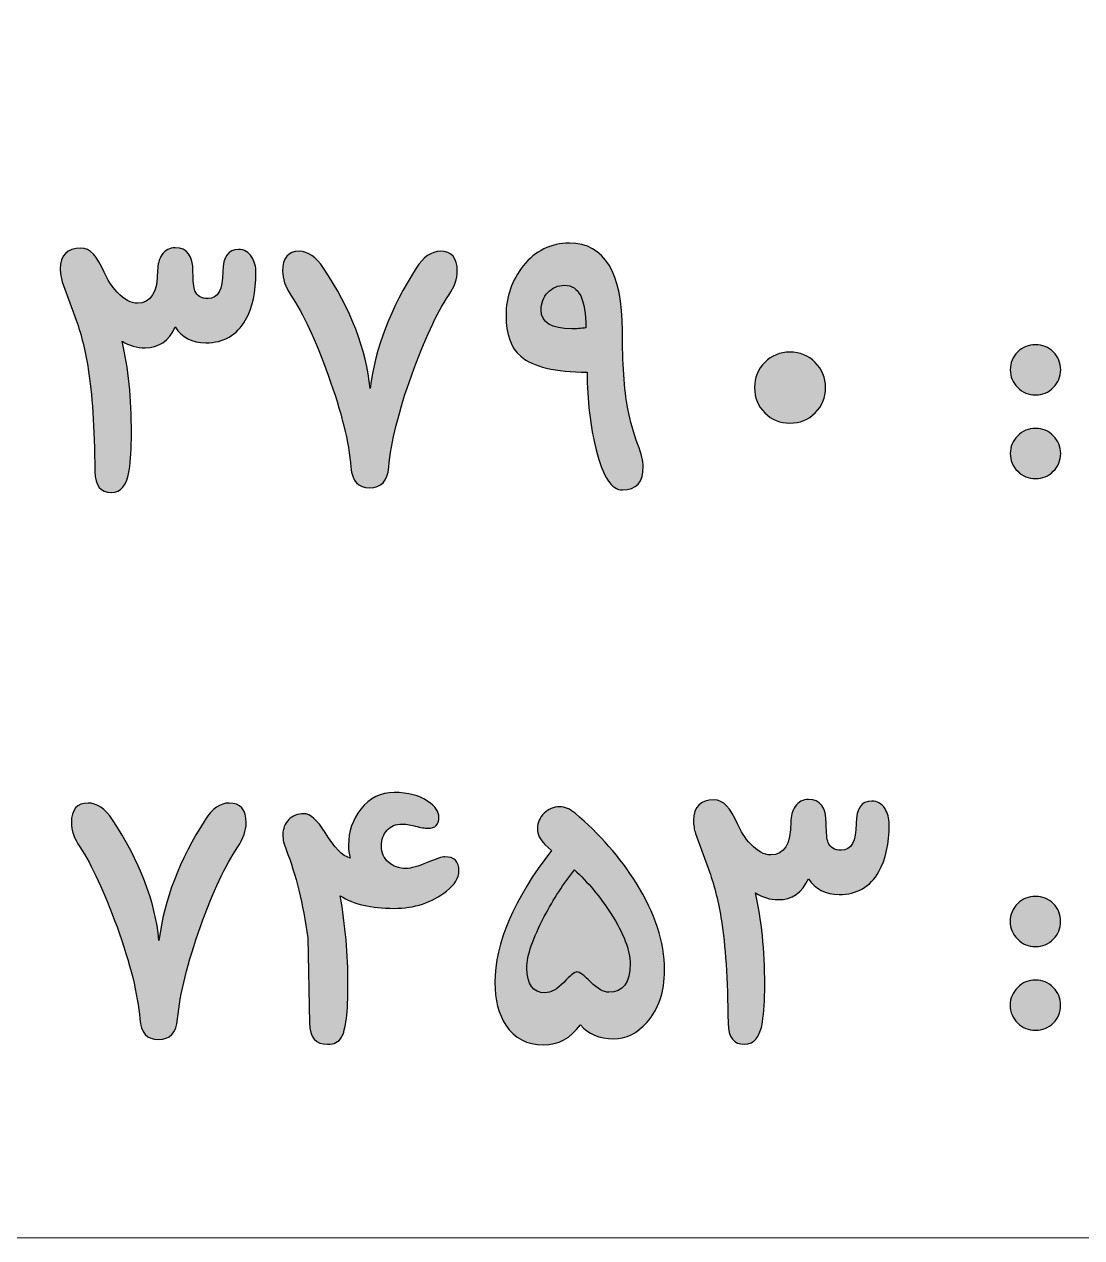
# Model space of a CAD drawing. Header units: millimetres. Extents: x -131.9 to -92.1, y -21.3 to 18.5.
# Drawn here: x -114.94 to -107.42, y -21.33 to -12.7 of the extents above; entities that cross this region are included whole.
import ezdxf

# ---------------------------------------------------------------- set-up
doc = ezdxf.new("R2010")
doc.units = ezdxf.units.MM
doc.header["$MEASUREMENT"] = 0
doc.layers.add('Layer 1', color=7, linetype='Continuous')

msp = doc.modelspace()

# ---------------------------------------------------------------- hatches: boundary and pattern name
at = {"layer": 'Layer 1', "true_color": 0x373435}
h = msp.add_hatch(color=250, dxfattribs=at)
edge = h.paths.add_edge_path()
edge.add_spline(control_points=[(-113.2953, -14.4686), (-113.2953, -14.606), (-113.3194, -14.7185), (-113.3687, -14.8053), (-113.4304, -14.9138), (-113.5242, -14.9678), (-113.6515, -14.9678), (-113.7508, -14.9678), (-113.8226, -14.9303), (-113.8687, -14.8553), (-113.9149, -14.9545), (-113.9867, -15.0045), (-114.0836, -15.0045), (-114.1422, -15.0045), (-114.1961, -14.9881), (-114.2469, -14.9561), (-114.2024, -15.1444), (-114.1804, -15.3624), (-114.1804, -15.6115), (-114.1804, -15.7171), (-114.1859, -15.8053), (-114.1968, -15.8749), (-114.2133, -15.9804), (-114.2555, -16.0327), (-114.3242, -16.0327), (-114.4, -16.0327), (-114.4383, -15.9828), (-114.4406, -15.882), (-114.4445, -15.5655), (-114.4602, -15.3241), (-114.4875, -15.156), (-114.5086, -15.024), (-114.5367, -14.9077), (-114.5735, -14.8069), (-114.5735, -14.8069), (-114.6719, -14.5334), (-114.6719, -14.5334), (-114.6821, -14.5052), (-114.6867, -14.4747), (-114.6867, -14.4427), (-114.6867, -14.3443), (-114.6375, -14.295), (-114.5399, -14.295), (-114.4766, -14.295), (-114.4218, -14.3521), (-114.3742, -14.4662), (-114.3516, -14.5185), (-114.3211, -14.5662), (-114.2812, -14.6084), (-114.232, -14.6608), (-114.1844, -14.6865), (-114.1375, -14.6865), (-114.0422, -14.6865), (-113.9945, -14.6084), (-113.9945, -14.4522), (-113.9945, -14.4107), (-113.9843, -14.3739), (-113.9641, -14.3435), (-113.9406, -14.3091), (-113.9086, -14.2919), (-113.8687, -14.2919), (-113.7852, -14.2919), (-113.7429, -14.349), (-113.7429, -14.4631), (-113.7429, -14.5303), (-113.7382, -14.5756), (-113.7296, -14.5983), (-113.7156, -14.6349), (-113.6844, -14.6529), (-113.6359, -14.6529), (-113.5656, -14.6529), (-113.5304, -14.5896), (-113.5304, -14.4623), (-113.5304, -14.3567), (-113.493, -14.3045), (-113.4187, -14.3045), (-113.3789, -14.3045), (-113.3475, -14.3225), (-113.3249, -14.3583), (-113.3054, -14.3888), (-113.2953, -14.4255), (-113.2953, -14.4686)], knot_values=[0, 0, 0, 0, 0.037037, 0.037037, 0.037037, 0.074074, 0.074074, 0.074074, 0.111111, 0.111111, 0.111111, 0.148148, 0.148148, 0.148148, 0.185185, 0.185185, 0.185185, 0.222222, 0.222222, 0.222222, 0.259259, 0.259259, 0.259259, 0.296296, 0.296296, 0.296296, 0.333333, 0.333333, 0.333333, 0.37037, 0.37037, 0.37037, 0.407407, 0.407407, 0.407407, 0.444444, 0.444444, 0.444444, 0.481481, 0.481481, 0.481481, 0.518519, 0.518519, 0.518519, 0.555556, 0.555556, 0.555556, 0.592593, 0.592593, 0.592593, 0.62963, 0.62963, 0.62963, 0.666667, 0.666667, 0.666667, 0.703704, 0.703704, 0.703704, 0.740741, 0.740741, 0.740741, 0.777778, 0.777778, 0.777778, 0.814815, 0.814815, 0.814815, 0.851852, 0.851852, 0.851852, 0.888889, 0.888889, 0.888889, 0.925926, 0.925926, 0.925926, 0.962963, 0.962963, 0.962963, 1, 1, 1, 1], degree=3, periodic=1)
h = msp.add_hatch(color=250, dxfattribs=at)
edge = h.paths.add_edge_path()
edge.add_spline(control_points=[(-110.541, -15.8452), (-110.541, -15.9577), (-110.591, -16.014), (-110.6902, -16.014), (-110.7661, -16.014), (-110.8278, -15.9194), (-110.8762, -15.7296), (-110.9192, -15.5615), (-110.9403, -15.3772), (-110.9403, -15.1764), (-111.1677, -15.1764), (-111.3247, -15.1388), (-111.413, -15.0639), (-111.4826, -15.0045), (-111.517, -14.9077), (-111.517, -14.774), (-111.517, -14.6396), (-111.4763, -14.5224), (-111.395, -14.4216), (-111.3083, -14.3138), (-111.1989, -14.2599), (-111.0669, -14.2599), (-110.8161, -14.2599), (-110.6902, -14.4678), (-110.6902, -14.8842), (-110.6902, -15.1123), (-110.677, -15.2968), (-110.6512, -15.4373), (-110.6348, -15.5241), (-110.6113, -15.6085), (-110.5801, -15.6904), (-110.5544, -15.7584), (-110.541, -15.81), (-110.541, -15.8452)], knot_values=[0, 0, 0, 0, 0.090909, 0.090909, 0.090909, 0.181818, 0.181818, 0.181818, 0.272727, 0.272727, 0.272727, 0.363636, 0.363636, 0.363636, 0.454545, 0.454545, 0.454545, 0.545455, 0.545455, 0.545455, 0.636364, 0.636364, 0.636364, 0.727273, 0.727273, 0.727273, 0.818182, 0.818182, 0.818182, 0.909091, 0.909091, 0.909091, 1, 1, 1, 1], degree=3, periodic=1)
h = msp.add_hatch(color=250, dxfattribs=at)
edge = h.paths.add_edge_path()
edge.add_spline(control_points=[(-111.9232, -14.6287), (-112.0115, -14.76), (-112.099, -14.9482), (-112.1874, -15.1944), (-112.2803, -15.4545), (-112.3349, -15.6734), (-112.3513, -15.8523), (-112.36, -15.9499), (-112.4053, -15.9992), (-112.4873, -15.9992), (-112.5678, -15.9992), (-112.6123, -15.9499), (-112.6202, -15.8523), (-112.6334, -15.6772), (-112.6874, -15.4593), (-112.7819, -15.1983), (-112.871, -14.9506), (-112.9592, -14.7608), (-113.0468, -14.6287), (-113.0866, -14.5693), (-113.1061, -14.5123), (-113.1061, -14.4576), (-113.1061, -14.3646), (-113.0671, -14.3177), (-112.9881, -14.3177), (-112.9248, -14.3177), (-112.8671, -14.3575), (-112.8139, -14.438), (-112.6202, -14.7302), (-112.51, -15.0154), (-112.4834, -15.2936), (-112.4467, -15.0045), (-112.3373, -14.7193), (-112.156, -14.438), (-112.1053, -14.3575), (-112.0474, -14.3177), (-111.9842, -14.3177), (-111.9037, -14.3177), (-111.8638, -14.3646), (-111.8638, -14.4591), (-111.8638, -14.5131), (-111.8833, -14.5693), (-111.9232, -14.6287)], knot_values=[0, 0, 0, 0, 0.071429, 0.071429, 0.071429, 0.142857, 0.142857, 0.142857, 0.214286, 0.214286, 0.214286, 0.285714, 0.285714, 0.285714, 0.357143, 0.357143, 0.357143, 0.428571, 0.428571, 0.428571, 0.5, 0.5, 0.5, 0.571429, 0.571429, 0.571429, 0.642857, 0.642857, 0.642857, 0.714286, 0.714286, 0.714286, 0.785714, 0.785714, 0.785714, 0.857143, 0.857143, 0.857143, 0.928571, 0.928571, 0.928571, 1, 1, 1, 1], degree=3, periodic=1)
h = msp.add_hatch(color=250, dxfattribs=at)
edge = h.paths.add_edge_path()
edge.add_spline(control_points=[(-110.9488, -14.8615), (-110.9488, -14.66), (-110.9989, -14.5592), (-111.0997, -14.5592), (-111.1489, -14.5592), (-111.1888, -14.5763), (-111.22, -14.61), (-111.2521, -14.6436), (-111.2677, -14.6857), (-111.2677, -14.7349), (-111.2677, -14.824), (-111.195, -14.8686), (-111.0497, -14.8686), (-111.0192, -14.8686), (-110.9856, -14.8662), (-110.9488, -14.8615)], knot_values=[0, 0, 0, 0, 0.2, 0.2, 0.2, 0.4, 0.4, 0.4, 0.6, 0.6, 0.6, 0.8, 0.8, 0.8, 1, 1, 1, 1], degree=3, periodic=1)
h = msp.add_hatch(color=250, dxfattribs=at)
edge = h.paths.add_edge_path()
edge.add_spline(control_points=[(-107.5736, -15.1592), (-107.5736, -15.2084), (-107.5908, -15.2507), (-107.6259, -15.2857), (-107.6611, -15.3209), (-107.7033, -15.3381), (-107.7525, -15.3381), (-107.8018, -15.3381), (-107.8439, -15.3209), (-107.8791, -15.2857), (-107.9143, -15.2507), (-107.9322, -15.2084), (-107.9322, -15.1592), (-107.9322, -15.11), (-107.9143, -15.0678), (-107.8791, -15.0326), (-107.8439, -14.9982), (-107.8018, -14.9811), (-107.7525, -14.9811), (-107.7033, -14.9811), (-107.6611, -14.9982), (-107.6259, -15.0326), (-107.5908, -15.0678), (-107.5736, -15.11), (-107.5736, -15.1592)], knot_values=[0, 0, 0, 0, 0.125, 0.125, 0.125, 0.25, 0.25, 0.25, 0.375, 0.375, 0.375, 0.5, 0.5, 0.5, 0.625, 0.625, 0.625, 0.75, 0.75, 0.75, 0.875, 0.875, 0.875, 1, 1, 1, 1], degree=3, periodic=1)
h = msp.add_hatch(color=250, dxfattribs=at)
edge = h.paths.add_edge_path()
edge.add_spline(control_points=[(-109.2456, -15.2865), (-109.2456, -15.3577), (-109.2698, -15.4178), (-109.319, -15.4662), (-109.3682, -15.5147), (-109.4277, -15.5389), (-109.4987, -15.5389), (-109.5698, -15.5389), (-109.6292, -15.5147), (-109.6776, -15.4662), (-109.7261, -15.4178), (-109.7503, -15.3577), (-109.7503, -15.2865), (-109.7503, -15.2155), (-109.7261, -15.1553), (-109.6776, -15.1068), (-109.6292, -15.0584), (-109.5698, -15.0342), (-109.4987, -15.0342), (-109.4277, -15.0342), (-109.3682, -15.0584), (-109.319, -15.1068), (-109.2698, -15.156), (-109.2456, -15.2155), (-109.2456, -15.2865)], knot_values=[0, 0, 0, 0, 0.125, 0.125, 0.125, 0.25, 0.25, 0.25, 0.375, 0.375, 0.375, 0.5, 0.5, 0.5, 0.625, 0.625, 0.625, 0.75, 0.75, 0.75, 0.875, 0.875, 0.875, 1, 1, 1, 1], degree=3, periodic=1)
h = msp.add_hatch(color=250, dxfattribs=at)
edge = h.paths.add_edge_path()
edge.add_spline(control_points=[(-107.5736, -15.7554), (-107.5736, -15.8045), (-107.5908, -15.8468), (-107.6259, -15.8812), (-107.6611, -15.9156), (-107.7033, -15.9328), (-107.7525, -15.9328), (-107.8018, -15.9328), (-107.8439, -15.9156), (-107.8791, -15.8812), (-107.9143, -15.8468), (-107.9322, -15.8045), (-107.9322, -15.7554), (-107.9322, -15.7062), (-107.9143, -15.6639), (-107.8791, -15.6287), (-107.8439, -15.5936), (-107.8018, -15.5764), (-107.7525, -15.5764), (-107.7033, -15.5764), (-107.6611, -15.5936), (-107.6259, -15.6287), (-107.5908, -15.6639), (-107.5736, -15.7062), (-107.5736, -15.7554)], knot_values=[0, 0, 0, 0, 0.125, 0.125, 0.125, 0.25, 0.25, 0.25, 0.375, 0.375, 0.375, 0.5, 0.5, 0.5, 0.625, 0.625, 0.625, 0.75, 0.75, 0.75, 0.875, 0.875, 0.875, 1, 1, 1, 1], degree=3, periodic=1)
h = msp.add_hatch(color=250, dxfattribs=at)
edge = h.paths.add_edge_path()
edge.add_spline(control_points=[(-111.94, -18.8647), (-112.0438, -18.9468), (-112.1689, -18.9874), (-112.3142, -18.9874), (-112.476, -18.9874), (-112.6033, -18.9578), (-112.6962, -18.8983), (-112.6596, -19.1069), (-112.6408, -19.3156), (-112.6408, -19.5258), (-112.6408, -19.7257), (-112.6565, -19.8516), (-112.6869, -19.904), (-112.7065, -19.9375), (-112.7393, -19.9539), (-112.7854, -19.9539), (-112.869, -19.9539), (-112.9119, -19.904), (-112.9143, -19.8032), (-112.9143, -19.8032), (-112.9275, -19.1976), (-112.9275, -19.1976), (-112.9596, -18.9554), (-113.0112, -18.746), (-113.0807, -18.5702), (-113.0963, -18.5319), (-113.1041, -18.4968), (-113.1041, -18.4655), (-113.1041, -18.421), (-113.0901, -18.385), (-113.062, -18.357), (-113.0346, -18.3287), (-112.9987, -18.3147), (-112.9548, -18.3147), (-112.9088, -18.3147), (-112.8588, -18.3592), (-112.8041, -18.4491), (-112.7385, -18.5561), (-112.679, -18.6163), (-112.626, -18.6296), (-112.633, -18.5991), (-112.6369, -18.5687), (-112.6369, -18.5381), (-112.6369, -18.4412), (-112.608, -18.3562), (-112.5494, -18.2819), (-112.4861, -18.203), (-112.4072, -18.1639), (-112.3127, -18.1639), (-112.2134, -18.1639), (-112.1337, -18.185), (-112.072, -18.2273), (-112.0197, -18.2623), (-111.9938, -18.2999), (-111.9938, -18.3398), (-111.9938, -18.392), (-112.0197, -18.4179), (-112.072, -18.4179), (-112.0923, -18.4179), (-112.1228, -18.4131), (-112.1642, -18.403), (-112.2056, -18.3928), (-112.2369, -18.3882), (-112.2571, -18.3882), (-112.3018, -18.3882), (-112.3368, -18.403), (-112.3627, -18.4319), (-112.3892, -18.4608), (-112.4025, -18.4983), (-112.4025, -18.5436), (-112.4025, -18.5929), (-112.3861, -18.6312), (-112.3525, -18.6601), (-112.3196, -18.6889), (-112.2783, -18.7038), (-112.2275, -18.7038), (-112.1923, -18.7038), (-112.1431, -18.6897), (-112.0782, -18.6624), (-112.0134, -18.635), (-111.9712, -18.6209), (-111.9517, -18.6209), (-111.8853, -18.6209), (-111.8524, -18.6546), (-111.8524, -18.721), (-111.8524, -18.771), (-111.8813, -18.8186), (-111.94, -18.8647)], knot_values=[0, 0, 0, 0, 0.034483, 0.034483, 0.034483, 0.068966, 0.068966, 0.068966, 0.103448, 0.103448, 0.103448, 0.137931, 0.137931, 0.137931, 0.172414, 0.172414, 0.172414, 0.206897, 0.206897, 0.206897, 0.241379, 0.241379, 0.241379, 0.275862, 0.275862, 0.275862, 0.310345, 0.310345, 0.310345, 0.344828, 0.344828, 0.344828, 0.37931, 0.37931, 0.37931, 0.413793, 0.413793, 0.413793, 0.448276, 0.448276, 0.448276, 0.482759, 0.482759, 0.482759, 0.517241, 0.517241, 0.517241, 0.551724, 0.551724, 0.551724, 0.586207, 0.586207, 0.586207, 0.62069, 0.62069, 0.62069, 0.655172, 0.655172, 0.655172, 0.689655, 0.689655, 0.689655, 0.724138, 0.724138, 0.724138, 0.758621, 0.758621, 0.758621, 0.793103, 0.793103, 0.793103, 0.827586, 0.827586, 0.827586, 0.862069, 0.862069, 0.862069, 0.896552, 0.896552, 0.896552, 0.931034, 0.931034, 0.931034, 0.965517, 0.965517, 0.965517, 1, 1, 1, 1], degree=3, periodic=1)
h = msp.add_hatch(color=250, dxfattribs=at)
edge = h.paths.add_edge_path()
edge.add_spline(control_points=[(-113.4245, -18.5499), (-113.5127, -18.6812), (-113.6003, -18.8694), (-113.6886, -19.1156), (-113.7816, -19.3757), (-113.8362, -19.5946), (-113.8526, -19.7735), (-113.8613, -19.8711), (-113.9065, -19.9204), (-113.9886, -19.9204), (-114.0691, -19.9204), (-114.1136, -19.8711), (-114.1214, -19.7735), (-114.1347, -19.5984), (-114.1886, -19.3805), (-114.2832, -19.1195), (-114.3723, -18.8718), (-114.4605, -18.682), (-114.5481, -18.5499), (-114.5878, -18.4905), (-114.6074, -18.4335), (-114.6074, -18.3788), (-114.6074, -18.2858), (-114.5684, -18.2389), (-114.4894, -18.2389), (-114.4261, -18.2389), (-114.3683, -18.2787), (-114.3152, -18.3592), (-114.1214, -18.6514), (-114.0113, -18.9366), (-113.9847, -19.2148), (-113.948, -18.9257), (-113.8386, -18.6405), (-113.6573, -18.3592), (-113.6066, -18.2787), (-113.5487, -18.2389), (-113.4854, -18.2389), (-113.405, -18.2389), (-113.3651, -18.2858), (-113.3651, -18.3803), (-113.3651, -18.4343), (-113.3846, -18.4905), (-113.4245, -18.5499)], knot_values=[0, 0, 0, 0, 0.071429, 0.071429, 0.071429, 0.142857, 0.142857, 0.142857, 0.214286, 0.214286, 0.214286, 0.285714, 0.285714, 0.285714, 0.357143, 0.357143, 0.357143, 0.428571, 0.428571, 0.428571, 0.5, 0.5, 0.5, 0.571429, 0.571429, 0.571429, 0.642857, 0.642857, 0.642857, 0.714286, 0.714286, 0.714286, 0.785714, 0.785714, 0.785714, 0.857143, 0.857143, 0.857143, 0.928571, 0.928571, 0.928571, 1, 1, 1, 1], degree=3, periodic=1)
h = msp.add_hatch(color=250, dxfattribs=at)
edge = h.paths.add_edge_path()
edge.add_spline(control_points=[(-110.3906, -19.4265), (-110.3906, -19.582), (-110.432, -19.7055), (-110.5156, -19.7976), (-110.5852, -19.8758), (-110.6641, -19.9149), (-110.7524, -19.9149), (-110.8547, -19.9149), (-110.9328, -19.8813), (-110.9883, -19.8148), (-111.0571, -19.9101), (-111.1445, -19.9578), (-111.2516, -19.9578), (-111.368, -19.9578), (-111.4571, -19.9109), (-111.518, -19.818), (-111.5703, -19.7391), (-111.5962, -19.6375), (-111.5962, -19.5148), (-111.5962, -19.2351), (-111.4618, -18.9218), (-111.1937, -18.5757), (-111.1937, -18.5757), (-111.2407, -18.5327), (-111.2407, -18.5327), (-111.2758, -18.5007), (-111.2938, -18.4624), (-111.2938, -18.4194), (-111.2938, -18.378), (-111.2781, -18.342), (-111.2469, -18.3115), (-111.2164, -18.2811), (-111.1797, -18.2663), (-111.1383, -18.2663), (-111.0992, -18.2663), (-111.0618, -18.2811), (-111.0266, -18.3108), (-110.8501, -18.46), (-110.7054, -18.6257), (-110.5921, -18.807), (-110.4578, -19.0218), (-110.3906, -19.2281), (-110.3906, -19.4265)], knot_values=[0, 0, 0, 0, 0.071429, 0.071429, 0.071429, 0.142857, 0.142857, 0.142857, 0.214286, 0.214286, 0.214286, 0.285714, 0.285714, 0.285714, 0.357143, 0.357143, 0.357143, 0.428571, 0.428571, 0.428571, 0.5, 0.5, 0.5, 0.571429, 0.571429, 0.571429, 0.642857, 0.642857, 0.642857, 0.714286, 0.714286, 0.714286, 0.785714, 0.785714, 0.785714, 0.857143, 0.857143, 0.857143, 0.928571, 0.928571, 0.928571, 1, 1, 1, 1], degree=3, periodic=1)
h = msp.add_hatch(color=250, dxfattribs=at)
edge = h.paths.add_edge_path()
edge.add_spline(control_points=[(-108.7928, -18.3898), (-108.7928, -18.5272), (-108.817, -18.6397), (-108.8662, -18.7265), (-108.9279, -18.835), (-109.0217, -18.889), (-109.1491, -18.889), (-109.2483, -18.889), (-109.3201, -18.8515), (-109.3662, -18.7765), (-109.4124, -18.8757), (-109.4842, -18.9257), (-109.5811, -18.9257), (-109.6398, -18.9257), (-109.6936, -18.9093), (-109.7444, -18.8773), (-109.6999, -19.0656), (-109.678, -19.2836), (-109.678, -19.5327), (-109.678, -19.6383), (-109.6835, -19.7265), (-109.6944, -19.7961), (-109.7108, -19.9016), (-109.753, -19.9539), (-109.8217, -19.9539), (-109.8976, -19.9539), (-109.9358, -19.904), (-109.9381, -19.8032), (-109.9421, -19.4867), (-109.9577, -19.2453), (-109.985, -19.0772), (-110.0061, -18.9452), (-110.0342, -18.8289), (-110.071, -18.7281), (-110.071, -18.7281), (-110.1694, -18.4546), (-110.1694, -18.4546), (-110.1797, -18.4264), (-110.1843, -18.3959), (-110.1843, -18.3639), (-110.1843, -18.2655), (-110.135, -18.2162), (-110.0374, -18.2162), (-109.9741, -18.2162), (-109.9194, -18.2733), (-109.8717, -18.3874), (-109.8491, -18.4397), (-109.8187, -18.4874), (-109.7788, -18.5296), (-109.7296, -18.582), (-109.6819, -18.6077), (-109.635, -18.6077), (-109.5397, -18.6077), (-109.4921, -18.5296), (-109.4921, -18.3734), (-109.4921, -18.3319), (-109.4818, -18.2951), (-109.4616, -18.2647), (-109.4381, -18.2303), (-109.4061, -18.2131), (-109.3662, -18.2131), (-109.2827, -18.2131), (-109.2404, -18.2702), (-109.2404, -18.3843), (-109.2404, -18.4515), (-109.2357, -18.4968), (-109.2272, -18.5195), (-109.2131, -18.5561), (-109.1819, -18.5741), (-109.1334, -18.5741), (-109.0631, -18.5741), (-109.0279, -18.5108), (-109.0279, -18.3835), (-109.0279, -18.2779), (-108.9905, -18.2257), (-108.9162, -18.2257), (-108.8764, -18.2257), (-108.8451, -18.2437), (-108.8225, -18.2795), (-108.8029, -18.31), (-108.7928, -18.3467), (-108.7928, -18.3898)], knot_values=[0, 0, 0, 0, 0.037037, 0.037037, 0.037037, 0.074074, 0.074074, 0.074074, 0.111111, 0.111111, 0.111111, 0.148148, 0.148148, 0.148148, 0.185185, 0.185185, 0.185185, 0.222222, 0.222222, 0.222222, 0.259259, 0.259259, 0.259259, 0.296296, 0.296296, 0.296296, 0.333333, 0.333333, 0.333333, 0.37037, 0.37037, 0.37037, 0.407407, 0.407407, 0.407407, 0.444444, 0.444444, 0.444444, 0.481481, 0.481481, 0.481481, 0.518519, 0.518519, 0.518519, 0.555556, 0.555556, 0.555556, 0.592593, 0.592593, 0.592593, 0.62963, 0.62963, 0.62963, 0.666667, 0.666667, 0.666667, 0.703704, 0.703704, 0.703704, 0.740741, 0.740741, 0.740741, 0.777778, 0.777778, 0.777778, 0.814815, 0.814815, 0.814815, 0.851852, 0.851852, 0.851852, 0.888889, 0.888889, 0.888889, 0.925926, 0.925926, 0.925926, 0.962963, 0.962963, 0.962963, 1, 1, 1, 1], degree=3, periodic=1)
h = msp.add_hatch(color=250, dxfattribs=at)
edge = h.paths.add_edge_path()
edge.add_spline(control_points=[(-110.6352, -19.3828), (-110.6352, -19.2852), (-110.6805, -19.1664), (-110.771, -19.025), (-110.8485, -18.9046), (-110.9351, -18.8007), (-111.0312, -18.714), (-111.1071, -18.8101), (-111.1789, -18.921), (-111.2453, -19.0452), (-111.3274, -19.2008), (-111.3688, -19.3226), (-111.3688, -19.4117), (-111.3688, -19.5289), (-111.3258, -19.5875), (-111.2407, -19.5875), (-111.1985, -19.5875), (-111.154, -19.5625), (-111.1071, -19.5133), (-111.061, -19.4641), (-111.029, -19.4398), (-111.0126, -19.4398), (-110.9946, -19.4398), (-110.9618, -19.4641), (-110.9141, -19.5117), (-110.8665, -19.5594), (-110.8242, -19.5835), (-110.7859, -19.5835), (-110.6852, -19.5835), (-110.6352, -19.5163), (-110.6352, -19.3828)], knot_values=[0, 0, 0, 0, 0.1, 0.1, 0.1, 0.2, 0.2, 0.2, 0.3, 0.3, 0.3, 0.4, 0.4, 0.4, 0.5, 0.5, 0.5, 0.6, 0.6, 0.6, 0.7, 0.7, 0.7, 0.8, 0.8, 0.8, 0.9, 0.9, 0.9, 1, 1, 1, 1], degree=3, periodic=1)
h = msp.add_hatch(color=250, dxfattribs=at)
edge = h.paths.add_edge_path()
edge.add_spline(control_points=[(-107.574, -19.0804), (-107.574, -19.1296), (-107.5912, -19.1719), (-107.6262, -19.2069), (-107.6614, -19.2421), (-107.7037, -19.2593), (-107.7529, -19.2593), (-107.8021, -19.2593), (-107.8443, -19.2421), (-107.8794, -19.2069), (-107.9146, -19.1719), (-107.9326, -19.1296), (-107.9326, -19.0804), (-107.9326, -19.0312), (-107.9146, -18.989), (-107.8794, -18.9538), (-107.8443, -18.9195), (-107.8021, -18.9023), (-107.7529, -18.9023), (-107.7037, -18.9023), (-107.6614, -18.9195), (-107.6262, -18.9538), (-107.5912, -18.989), (-107.574, -19.0312), (-107.574, -19.0804)], knot_values=[0, 0, 0, 0, 0.125, 0.125, 0.125, 0.25, 0.25, 0.25, 0.375, 0.375, 0.375, 0.5, 0.5, 0.5, 0.625, 0.625, 0.625, 0.75, 0.75, 0.75, 0.875, 0.875, 0.875, 1, 1, 1, 1], degree=3, periodic=1)
h = msp.add_hatch(color=250, dxfattribs=at)
edge = h.paths.add_edge_path()
edge.add_spline(control_points=[(-107.574, -19.6766), (-107.574, -19.7257), (-107.5912, -19.768), (-107.6262, -19.8024), (-107.6614, -19.8368), (-107.7037, -19.854), (-107.7529, -19.854), (-107.8021, -19.854), (-107.8443, -19.8368), (-107.8794, -19.8024), (-107.9146, -19.768), (-107.9326, -19.7257), (-107.9326, -19.6766), (-107.9326, -19.6274), (-107.9146, -19.5851), (-107.8794, -19.5499), (-107.8443, -19.5148), (-107.8021, -19.4976), (-107.7529, -19.4976), (-107.7037, -19.4976), (-107.6614, -19.5148), (-107.6262, -19.5499), (-107.5912, -19.5851), (-107.574, -19.6274), (-107.574, -19.6766)], knot_values=[0, 0, 0, 0, 0.125, 0.125, 0.125, 0.25, 0.25, 0.25, 0.375, 0.375, 0.375, 0.5, 0.5, 0.5, 0.625, 0.625, 0.625, 0.75, 0.75, 0.75, 0.875, 0.875, 0.875, 1, 1, 1, 1], degree=3, periodic=1)

# ---------------------------------------------------------------- linework, layer by layer
at = {"layer": 'Layer 1', "color": 250, "lineweight": 18}
msp.add_open_spline([(-128.8774, 18.4715), (-128.8774, 18.4715), (-95.0772, 18.4715), (-95.0772, 18.4715), (-93.4273, 18.4715), (-92.0773, 17.1215), (-92.0773, 15.4715), (-92.0773, 15.4715), (-92.0773, -18.3285), (-92.0773, -18.3285), (-92.0773, -19.9785), (-93.4273, -21.3285), (-95.0772, -21.3285), (-95.0772, -21.3285), (-128.8774, -21.3285), (-128.8774, -21.3285), (-130.5273, -21.3285), (-131.8773, -19.9785), (-131.8773, -18.3285), (-131.8773, -18.3285), (-131.8773, 15.4715), (-131.8773, 15.4715), (-131.8773, 17.1215), (-130.5273, 18.4715), (-128.8774, 18.4715)], degree=3, knots=[0, 0, 0, 0, 0.125, 0.125, 0.125, 0.25, 0.25, 0.25, 0.375, 0.375, 0.375, 0.5, 0.5, 0.5, 0.625, 0.625, 0.625, 0.75, 0.75, 0.75, 0.875, 0.875, 0.875, 1, 1, 1, 1], dxfattribs=at)
at = {"layer": 'Layer 1', "color": 250}
for points, knots in [([(-113.2953, -14.4686), (-113.2953, -14.606), (-113.3194, -14.7185), (-113.3687, -14.8053), (-113.4304, -14.9138), (-113.5242, -14.9678), (-113.6515, -14.9678), (-113.7508, -14.9678), (-113.8226, -14.9303), (-113.8687, -14.8553), (-113.9149, -14.9545), (-113.9867, -15.0045), (-114.0836, -15.0045), (-114.1422, -15.0045), (-114.1961, -14.9881), (-114.2469, -14.9561), (-114.2024, -15.1444), (-114.1804, -15.3624), (-114.1804, -15.6115), (-114.1804, -15.7171), (-114.1859, -15.8053), (-114.1968, -15.8749), (-114.2133, -15.9804), (-114.2555, -16.0327), (-114.3242, -16.0327), (-114.4, -16.0327), (-114.4383, -15.9828), (-114.4406, -15.882), (-114.4445, -15.5655), (-114.4602, -15.3241), (-114.4875, -15.156), (-114.5086, -15.024), (-114.5367, -14.9077), (-114.5735, -14.8069), (-114.5735, -14.8069), (-114.6719, -14.5334), (-114.6719, -14.5334), (-114.6821, -14.5052), (-114.6867, -14.4747), (-114.6867, -14.4427), (-114.6867, -14.3443), (-114.6375, -14.295), (-114.5399, -14.295), (-114.4766, -14.295), (-114.4218, -14.3521), (-114.3742, -14.4662), (-114.3516, -14.5185), (-114.3211, -14.5662), (-114.2812, -14.6084), (-114.232, -14.6608), (-114.1844, -14.6865), (-114.1375, -14.6865), (-114.0422, -14.6865), (-113.9945, -14.6084), (-113.9945, -14.4522), (-113.9945, -14.4107), (-113.9843, -14.3739), (-113.9641, -14.3435), (-113.9406, -14.3091), (-113.9086, -14.2919), (-113.8687, -14.2919), (-113.7852, -14.2919), (-113.7429, -14.349), (-113.7429, -14.4631), (-113.7429, -14.5303), (-113.7382, -14.5756), (-113.7296, -14.5983), (-113.7156, -14.6349), (-113.6844, -14.6529), (-113.6359, -14.6529), (-113.5656, -14.6529), (-113.5304, -14.5896), (-113.5304, -14.4623), (-113.5304, -14.3567), (-113.493, -14.3045), (-113.4187, -14.3045), (-113.3789, -14.3045), (-113.3475, -14.3225), (-113.3249, -14.3583), (-113.3054, -14.3888), (-113.2953, -14.4255), (-113.2953, -14.4686)], [0, 0, 0, 0, 0.037037, 0.037037, 0.037037, 0.074074, 0.074074, 0.074074, 0.111111, 0.111111, 0.111111, 0.148148, 0.148148, 0.148148, 0.185185, 0.185185, 0.185185, 0.222222, 0.222222, 0.222222, 0.259259, 0.259259, 0.259259, 0.296296, 0.296296, 0.296296, 0.333333, 0.333333, 0.333333, 0.37037, 0.37037, 0.37037, 0.407407, 0.407407, 0.407407, 0.444444, 0.444444, 0.444444, 0.481481, 0.481481, 0.481481, 0.518519, 0.518519, 0.518519, 0.555556, 0.555556, 0.555556, 0.592593, 0.592593, 0.592593, 0.62963, 0.62963, 0.62963, 0.666667, 0.666667, 0.666667, 0.703704, 0.703704, 0.703704, 0.740741, 0.740741, 0.740741, 0.777778, 0.777778, 0.777778, 0.814815, 0.814815, 0.814815, 0.851852, 0.851852, 0.851852, 0.888889, 0.888889, 0.888889, 0.925926, 0.925926, 0.925926, 0.962963, 0.962963, 0.962963, 1, 1, 1, 1]), ([(-110.541, -15.8452), (-110.541, -15.9577), (-110.591, -16.014), (-110.6902, -16.014), (-110.7661, -16.014), (-110.8278, -15.9194), (-110.8762, -15.7296), (-110.9192, -15.5615), (-110.9403, -15.3772), (-110.9403, -15.1764), (-111.1677, -15.1764), (-111.3247, -15.1388), (-111.413, -15.0639), (-111.4826, -15.0045), (-111.517, -14.9077), (-111.517, -14.774), (-111.517, -14.6396), (-111.4763, -14.5224), (-111.395, -14.4216), (-111.3083, -14.3138), (-111.1989, -14.2599), (-111.0669, -14.2599), (-110.8161, -14.2599), (-110.6902, -14.4678), (-110.6902, -14.8842), (-110.6902, -15.1123), (-110.677, -15.2968), (-110.6512, -15.4373), (-110.6348, -15.5241), (-110.6113, -15.6085), (-110.5801, -15.6904), (-110.5544, -15.7584), (-110.541, -15.81), (-110.541, -15.8452)], [0, 0, 0, 0, 0.090909, 0.090909, 0.090909, 0.181818, 0.181818, 0.181818, 0.272727, 0.272727, 0.272727, 0.363636, 0.363636, 0.363636, 0.454545, 0.454545, 0.454545, 0.545455, 0.545455, 0.545455, 0.636364, 0.636364, 0.636364, 0.727273, 0.727273, 0.727273, 0.818182, 0.818182, 0.818182, 0.909091, 0.909091, 0.909091, 1, 1, 1, 1]), ([(-111.9232, -14.6287), (-112.0115, -14.76), (-112.099, -14.9482), (-112.1874, -15.1944), (-112.2803, -15.4545), (-112.3349, -15.6734), (-112.3513, -15.8523), (-112.36, -15.9499), (-112.4053, -15.9992), (-112.4873, -15.9992), (-112.5678, -15.9992), (-112.6123, -15.9499), (-112.6202, -15.8523), (-112.6334, -15.6772), (-112.6874, -15.4593), (-112.7819, -15.1983), (-112.871, -14.9506), (-112.9592, -14.7608), (-113.0468, -14.6287), (-113.0866, -14.5693), (-113.1061, -14.5123), (-113.1061, -14.4576), (-113.1061, -14.3646), (-113.0671, -14.3177), (-112.9881, -14.3177), (-112.9248, -14.3177), (-112.8671, -14.3575), (-112.8139, -14.438), (-112.6202, -14.7302), (-112.51, -15.0154), (-112.4834, -15.2936), (-112.4467, -15.0045), (-112.3373, -14.7193), (-112.156, -14.438), (-112.1053, -14.3575), (-112.0474, -14.3177), (-111.9842, -14.3177), (-111.9037, -14.3177), (-111.8638, -14.3646), (-111.8638, -14.4591), (-111.8638, -14.5131), (-111.8833, -14.5693), (-111.9232, -14.6287)], [0, 0, 0, 0, 0.071429, 0.071429, 0.071429, 0.142857, 0.142857, 0.142857, 0.214286, 0.214286, 0.214286, 0.285714, 0.285714, 0.285714, 0.357143, 0.357143, 0.357143, 0.428571, 0.428571, 0.428571, 0.5, 0.5, 0.5, 0.571429, 0.571429, 0.571429, 0.642857, 0.642857, 0.642857, 0.714286, 0.714286, 0.714286, 0.785714, 0.785714, 0.785714, 0.857143, 0.857143, 0.857143, 0.928571, 0.928571, 0.928571, 1, 1, 1, 1]), ([(-110.9488, -14.8615), (-110.9488, -14.66), (-110.9989, -14.5592), (-111.0997, -14.5592), (-111.1489, -14.5592), (-111.1888, -14.5763), (-111.22, -14.61), (-111.2521, -14.6436), (-111.2677, -14.6857), (-111.2677, -14.7349), (-111.2677, -14.824), (-111.195, -14.8686), (-111.0497, -14.8686), (-111.0192, -14.8686), (-110.9856, -14.8662), (-110.9488, -14.8615)], [0, 0, 0, 0, 0.2, 0.2, 0.2, 0.4, 0.4, 0.4, 0.6, 0.6, 0.6, 0.8, 0.8, 0.8, 1, 1, 1, 1]), ([(-107.5736, -15.1592), (-107.5736, -15.2084), (-107.5908, -15.2507), (-107.6259, -15.2857), (-107.6611, -15.3209), (-107.7033, -15.3381), (-107.7525, -15.3381), (-107.8018, -15.3381), (-107.8439, -15.3209), (-107.8791, -15.2857), (-107.9143, -15.2507), (-107.9322, -15.2084), (-107.9322, -15.1592), (-107.9322, -15.11), (-107.9143, -15.0678), (-107.8791, -15.0326), (-107.8439, -14.9982), (-107.8018, -14.9811), (-107.7525, -14.9811), (-107.7033, -14.9811), (-107.6611, -14.9982), (-107.6259, -15.0326), (-107.5908, -15.0678), (-107.5736, -15.11), (-107.5736, -15.1592)], [0, 0, 0, 0, 0.125, 0.125, 0.125, 0.25, 0.25, 0.25, 0.375, 0.375, 0.375, 0.5, 0.5, 0.5, 0.625, 0.625, 0.625, 0.75, 0.75, 0.75, 0.875, 0.875, 0.875, 1, 1, 1, 1]), ([(-109.2456, -15.2865), (-109.2456, -15.3577), (-109.2698, -15.4178), (-109.319, -15.4662), (-109.3682, -15.5147), (-109.4277, -15.5389), (-109.4987, -15.5389), (-109.5698, -15.5389), (-109.6292, -15.5147), (-109.6776, -15.4662), (-109.7261, -15.4178), (-109.7503, -15.3577), (-109.7503, -15.2865), (-109.7503, -15.2155), (-109.7261, -15.1553), (-109.6776, -15.1068), (-109.6292, -15.0584), (-109.5698, -15.0342), (-109.4987, -15.0342), (-109.4277, -15.0342), (-109.3682, -15.0584), (-109.319, -15.1068), (-109.2698, -15.156), (-109.2456, -15.2155), (-109.2456, -15.2865)], [0, 0, 0, 0, 0.125, 0.125, 0.125, 0.25, 0.25, 0.25, 0.375, 0.375, 0.375, 0.5, 0.5, 0.5, 0.625, 0.625, 0.625, 0.75, 0.75, 0.75, 0.875, 0.875, 0.875, 1, 1, 1, 1]), ([(-107.5736, -15.7554), (-107.5736, -15.8045), (-107.5908, -15.8468), (-107.6259, -15.8812), (-107.6611, -15.9156), (-107.7033, -15.9328), (-107.7525, -15.9328), (-107.8018, -15.9328), (-107.8439, -15.9156), (-107.8791, -15.8812), (-107.9143, -15.8468), (-107.9322, -15.8045), (-107.9322, -15.7554), (-107.9322, -15.7062), (-107.9143, -15.6639), (-107.8791, -15.6287), (-107.8439, -15.5936), (-107.8018, -15.5764), (-107.7525, -15.5764), (-107.7033, -15.5764), (-107.6611, -15.5936), (-107.6259, -15.6287), (-107.5908, -15.6639), (-107.5736, -15.7062), (-107.5736, -15.7554)], [0, 0, 0, 0, 0.125, 0.125, 0.125, 0.25, 0.25, 0.25, 0.375, 0.375, 0.375, 0.5, 0.5, 0.5, 0.625, 0.625, 0.625, 0.75, 0.75, 0.75, 0.875, 0.875, 0.875, 1, 1, 1, 1]), ([(-111.94, -18.8647), (-112.0438, -18.9468), (-112.1689, -18.9874), (-112.3142, -18.9874), (-112.476, -18.9874), (-112.6033, -18.9578), (-112.6962, -18.8983), (-112.6596, -19.1069), (-112.6408, -19.3156), (-112.6408, -19.5258), (-112.6408, -19.7257), (-112.6565, -19.8516), (-112.6869, -19.904), (-112.7065, -19.9375), (-112.7393, -19.9539), (-112.7854, -19.9539), (-112.869, -19.9539), (-112.9119, -19.904), (-112.9143, -19.8032), (-112.9143, -19.8032), (-112.9275, -19.1976), (-112.9275, -19.1976), (-112.9596, -18.9554), (-113.0112, -18.746), (-113.0807, -18.5702), (-113.0963, -18.5319), (-113.1041, -18.4968), (-113.1041, -18.4655), (-113.1041, -18.421), (-113.0901, -18.385), (-113.062, -18.357), (-113.0346, -18.3287), (-112.9987, -18.3147), (-112.9548, -18.3147), (-112.9088, -18.3147), (-112.8588, -18.3592), (-112.8041, -18.4491), (-112.7385, -18.5561), (-112.679, -18.6163), (-112.626, -18.6296), (-112.633, -18.5991), (-112.6369, -18.5687), (-112.6369, -18.5381), (-112.6369, -18.4412), (-112.608, -18.3562), (-112.5494, -18.2819), (-112.4861, -18.203), (-112.4072, -18.1639), (-112.3127, -18.1639), (-112.2134, -18.1639), (-112.1337, -18.185), (-112.072, -18.2273), (-112.0197, -18.2623), (-111.9938, -18.2999), (-111.9938, -18.3398), (-111.9938, -18.392), (-112.0197, -18.4179), (-112.072, -18.4179), (-112.0923, -18.4179), (-112.1228, -18.4131), (-112.1642, -18.403), (-112.2056, -18.3928), (-112.2369, -18.3882), (-112.2571, -18.3882), (-112.3018, -18.3882), (-112.3368, -18.403), (-112.3627, -18.4319), (-112.3892, -18.4608), (-112.4025, -18.4983), (-112.4025, -18.5436), (-112.4025, -18.5929), (-112.3861, -18.6312), (-112.3525, -18.6601), (-112.3196, -18.6889), (-112.2783, -18.7038), (-112.2275, -18.7038), (-112.1923, -18.7038), (-112.1431, -18.6897), (-112.0782, -18.6624), (-112.0134, -18.635), (-111.9712, -18.6209), (-111.9517, -18.6209), (-111.8853, -18.6209), (-111.8524, -18.6546), (-111.8524, -18.721), (-111.8524, -18.771), (-111.8813, -18.8186), (-111.94, -18.8647)], [0, 0, 0, 0, 0.034483, 0.034483, 0.034483, 0.068966, 0.068966, 0.068966, 0.103448, 0.103448, 0.103448, 0.137931, 0.137931, 0.137931, 0.172414, 0.172414, 0.172414, 0.206897, 0.206897, 0.206897, 0.241379, 0.241379, 0.241379, 0.275862, 0.275862, 0.275862, 0.310345, 0.310345, 0.310345, 0.344828, 0.344828, 0.344828, 0.37931, 0.37931, 0.37931, 0.413793, 0.413793, 0.413793, 0.448276, 0.448276, 0.448276, 0.482759, 0.482759, 0.482759, 0.517241, 0.517241, 0.517241, 0.551724, 0.551724, 0.551724, 0.586207, 0.586207, 0.586207, 0.62069, 0.62069, 0.62069, 0.655172, 0.655172, 0.655172, 0.689655, 0.689655, 0.689655, 0.724138, 0.724138, 0.724138, 0.758621, 0.758621, 0.758621, 0.793103, 0.793103, 0.793103, 0.827586, 0.827586, 0.827586, 0.862069, 0.862069, 0.862069, 0.896552, 0.896552, 0.896552, 0.931034, 0.931034, 0.931034, 0.965517, 0.965517, 0.965517, 1, 1, 1, 1]), ([(-113.4245, -18.5499), (-113.5127, -18.6812), (-113.6003, -18.8694), (-113.6886, -19.1156), (-113.7816, -19.3757), (-113.8362, -19.5946), (-113.8526, -19.7735), (-113.8613, -19.8711), (-113.9065, -19.9204), (-113.9886, -19.9204), (-114.0691, -19.9204), (-114.1136, -19.8711), (-114.1214, -19.7735), (-114.1347, -19.5984), (-114.1886, -19.3805), (-114.2832, -19.1195), (-114.3723, -18.8718), (-114.4605, -18.682), (-114.5481, -18.5499), (-114.5878, -18.4905), (-114.6074, -18.4335), (-114.6074, -18.3788), (-114.6074, -18.2858), (-114.5684, -18.2389), (-114.4894, -18.2389), (-114.4261, -18.2389), (-114.3683, -18.2787), (-114.3152, -18.3592), (-114.1214, -18.6514), (-114.0113, -18.9366), (-113.9847, -19.2148), (-113.948, -18.9257), (-113.8386, -18.6405), (-113.6573, -18.3592), (-113.6066, -18.2787), (-113.5487, -18.2389), (-113.4854, -18.2389), (-113.405, -18.2389), (-113.3651, -18.2858), (-113.3651, -18.3803), (-113.3651, -18.4343), (-113.3846, -18.4905), (-113.4245, -18.5499)], [0, 0, 0, 0, 0.071429, 0.071429, 0.071429, 0.142857, 0.142857, 0.142857, 0.214286, 0.214286, 0.214286, 0.285714, 0.285714, 0.285714, 0.357143, 0.357143, 0.357143, 0.428571, 0.428571, 0.428571, 0.5, 0.5, 0.5, 0.571429, 0.571429, 0.571429, 0.642857, 0.642857, 0.642857, 0.714286, 0.714286, 0.714286, 0.785714, 0.785714, 0.785714, 0.857143, 0.857143, 0.857143, 0.928571, 0.928571, 0.928571, 1, 1, 1, 1]), ([(-110.3906, -19.4265), (-110.3906, -19.582), (-110.432, -19.7055), (-110.5156, -19.7976), (-110.5852, -19.8758), (-110.6641, -19.9149), (-110.7524, -19.9149), (-110.8547, -19.9149), (-110.9328, -19.8813), (-110.9883, -19.8148), (-111.0571, -19.9101), (-111.1445, -19.9578), (-111.2516, -19.9578), (-111.368, -19.9578), (-111.4571, -19.9109), (-111.518, -19.818), (-111.5703, -19.7391), (-111.5962, -19.6375), (-111.5962, -19.5148), (-111.5962, -19.2351), (-111.4618, -18.9218), (-111.1937, -18.5757), (-111.1937, -18.5757), (-111.2407, -18.5327), (-111.2407, -18.5327), (-111.2758, -18.5007), (-111.2938, -18.4624), (-111.2938, -18.4194), (-111.2938, -18.378), (-111.2781, -18.342), (-111.2469, -18.3115), (-111.2164, -18.2811), (-111.1797, -18.2663), (-111.1383, -18.2663), (-111.0992, -18.2663), (-111.0618, -18.2811), (-111.0266, -18.3108), (-110.8501, -18.46), (-110.7054, -18.6257), (-110.5921, -18.807), (-110.4578, -19.0218), (-110.3906, -19.2281), (-110.3906, -19.4265)], [0, 0, 0, 0, 0.071429, 0.071429, 0.071429, 0.142857, 0.142857, 0.142857, 0.214286, 0.214286, 0.214286, 0.285714, 0.285714, 0.285714, 0.357143, 0.357143, 0.357143, 0.428571, 0.428571, 0.428571, 0.5, 0.5, 0.5, 0.571429, 0.571429, 0.571429, 0.642857, 0.642857, 0.642857, 0.714286, 0.714286, 0.714286, 0.785714, 0.785714, 0.785714, 0.857143, 0.857143, 0.857143, 0.928571, 0.928571, 0.928571, 1, 1, 1, 1]), ([(-108.7928, -18.3898), (-108.7928, -18.5272), (-108.817, -18.6397), (-108.8662, -18.7265), (-108.9279, -18.835), (-109.0217, -18.889), (-109.1491, -18.889), (-109.2483, -18.889), (-109.3201, -18.8515), (-109.3662, -18.7765), (-109.4124, -18.8757), (-109.4842, -18.9257), (-109.5811, -18.9257), (-109.6398, -18.9257), (-109.6936, -18.9093), (-109.7444, -18.8773), (-109.6999, -19.0656), (-109.678, -19.2836), (-109.678, -19.5327), (-109.678, -19.6383), (-109.6835, -19.7265), (-109.6944, -19.7961), (-109.7108, -19.9016), (-109.753, -19.9539), (-109.8217, -19.9539), (-109.8976, -19.9539), (-109.9358, -19.904), (-109.9381, -19.8032), (-109.9421, -19.4867), (-109.9577, -19.2453), (-109.985, -19.0772), (-110.0061, -18.9452), (-110.0342, -18.8289), (-110.071, -18.7281), (-110.071, -18.7281), (-110.1694, -18.4546), (-110.1694, -18.4546), (-110.1797, -18.4264), (-110.1843, -18.3959), (-110.1843, -18.3639), (-110.1843, -18.2655), (-110.135, -18.2162), (-110.0374, -18.2162), (-109.9741, -18.2162), (-109.9194, -18.2733), (-109.8717, -18.3874), (-109.8491, -18.4397), (-109.8187, -18.4874), (-109.7788, -18.5296), (-109.7296, -18.582), (-109.6819, -18.6077), (-109.635, -18.6077), (-109.5397, -18.6077), (-109.4921, -18.5296), (-109.4921, -18.3734), (-109.4921, -18.3319), (-109.4818, -18.2951), (-109.4616, -18.2647), (-109.4381, -18.2303), (-109.4061, -18.2131), (-109.3662, -18.2131), (-109.2827, -18.2131), (-109.2404, -18.2702), (-109.2404, -18.3843), (-109.2404, -18.4515), (-109.2357, -18.4968), (-109.2272, -18.5195), (-109.2131, -18.5561), (-109.1819, -18.5741), (-109.1334, -18.5741), (-109.0631, -18.5741), (-109.0279, -18.5108), (-109.0279, -18.3835), (-109.0279, -18.2779), (-108.9905, -18.2257), (-108.9162, -18.2257), (-108.8764, -18.2257), (-108.8451, -18.2437), (-108.8225, -18.2795), (-108.8029, -18.31), (-108.7928, -18.3467), (-108.7928, -18.3898)], [0, 0, 0, 0, 0.037037, 0.037037, 0.037037, 0.074074, 0.074074, 0.074074, 0.111111, 0.111111, 0.111111, 0.148148, 0.148148, 0.148148, 0.185185, 0.185185, 0.185185, 0.222222, 0.222222, 0.222222, 0.259259, 0.259259, 0.259259, 0.296296, 0.296296, 0.296296, 0.333333, 0.333333, 0.333333, 0.37037, 0.37037, 0.37037, 0.407407, 0.407407, 0.407407, 0.444444, 0.444444, 0.444444, 0.481481, 0.481481, 0.481481, 0.518519, 0.518519, 0.518519, 0.555556, 0.555556, 0.555556, 0.592593, 0.592593, 0.592593, 0.62963, 0.62963, 0.62963, 0.666667, 0.666667, 0.666667, 0.703704, 0.703704, 0.703704, 0.740741, 0.740741, 0.740741, 0.777778, 0.777778, 0.777778, 0.814815, 0.814815, 0.814815, 0.851852, 0.851852, 0.851852, 0.888889, 0.888889, 0.888889, 0.925926, 0.925926, 0.925926, 0.962963, 0.962963, 0.962963, 1, 1, 1, 1]), ([(-110.6352, -19.3828), (-110.6352, -19.2852), (-110.6805, -19.1664), (-110.771, -19.025), (-110.8485, -18.9046), (-110.9351, -18.8007), (-111.0312, -18.714), (-111.1071, -18.8101), (-111.1789, -18.921), (-111.2453, -19.0452), (-111.3274, -19.2008), (-111.3688, -19.3226), (-111.3688, -19.4117), (-111.3688, -19.5289), (-111.3258, -19.5875), (-111.2407, -19.5875), (-111.1985, -19.5875), (-111.154, -19.5625), (-111.1071, -19.5133), (-111.061, -19.4641), (-111.029, -19.4398), (-111.0126, -19.4398), (-110.9946, -19.4398), (-110.9618, -19.4641), (-110.9141, -19.5117), (-110.8665, -19.5594), (-110.8242, -19.5835), (-110.7859, -19.5835), (-110.6852, -19.5835), (-110.6352, -19.5163), (-110.6352, -19.3828)], [0, 0, 0, 0, 0.1, 0.1, 0.1, 0.2, 0.2, 0.2, 0.3, 0.3, 0.3, 0.4, 0.4, 0.4, 0.5, 0.5, 0.5, 0.6, 0.6, 0.6, 0.7, 0.7, 0.7, 0.8, 0.8, 0.8, 0.9, 0.9, 0.9, 1, 1, 1, 1]), ([(-107.574, -19.0804), (-107.574, -19.1296), (-107.5912, -19.1719), (-107.6262, -19.2069), (-107.6614, -19.2421), (-107.7037, -19.2593), (-107.7529, -19.2593), (-107.8021, -19.2593), (-107.8443, -19.2421), (-107.8794, -19.2069), (-107.9146, -19.1719), (-107.9326, -19.1296), (-107.9326, -19.0804), (-107.9326, -19.0312), (-107.9146, -18.989), (-107.8794, -18.9538), (-107.8443, -18.9195), (-107.8021, -18.9023), (-107.7529, -18.9023), (-107.7037, -18.9023), (-107.6614, -18.9195), (-107.6262, -18.9538), (-107.5912, -18.989), (-107.574, -19.0312), (-107.574, -19.0804)], [0, 0, 0, 0, 0.125, 0.125, 0.125, 0.25, 0.25, 0.25, 0.375, 0.375, 0.375, 0.5, 0.5, 0.5, 0.625, 0.625, 0.625, 0.75, 0.75, 0.75, 0.875, 0.875, 0.875, 1, 1, 1, 1]), ([(-107.574, -19.6766), (-107.574, -19.7257), (-107.5912, -19.768), (-107.6262, -19.8024), (-107.6614, -19.8368), (-107.7037, -19.854), (-107.7529, -19.854), (-107.8021, -19.854), (-107.8443, -19.8368), (-107.8794, -19.8024), (-107.9146, -19.768), (-107.9326, -19.7257), (-107.9326, -19.6766), (-107.9326, -19.6274), (-107.9146, -19.5851), (-107.8794, -19.5499), (-107.8443, -19.5148), (-107.8021, -19.4976), (-107.7529, -19.4976), (-107.7037, -19.4976), (-107.6614, -19.5148), (-107.6262, -19.5499), (-107.5912, -19.5851), (-107.574, -19.6274), (-107.574, -19.6766)], [0, 0, 0, 0, 0.125, 0.125, 0.125, 0.25, 0.25, 0.25, 0.375, 0.375, 0.375, 0.5, 0.5, 0.5, 0.625, 0.625, 0.625, 0.75, 0.75, 0.75, 0.875, 0.875, 0.875, 1, 1, 1, 1])]:
    msp.add_open_spline(points, degree=3, knots=knots, dxfattribs=at)

doc.saveas('drawing.dxf')
